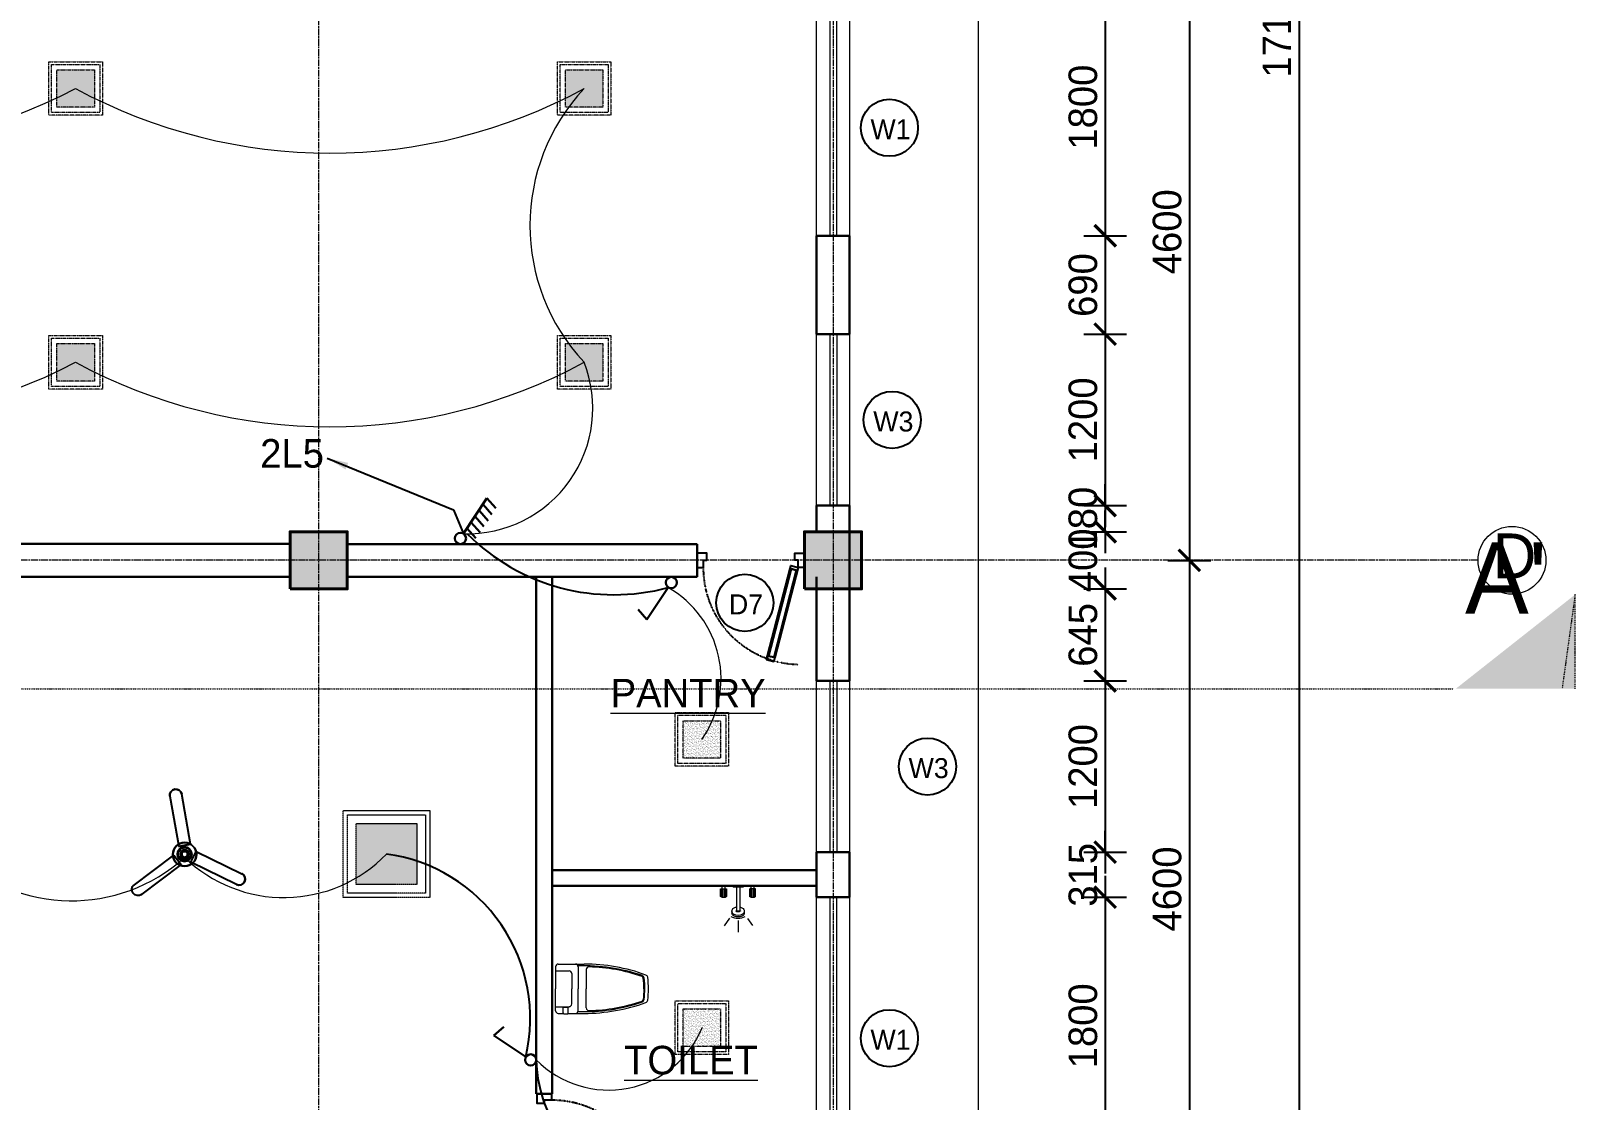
# Model space of a CAD drawing. Header units: inches. Extents: x -3071 to 2534411, y -17796 to 388172.
# Drawn here: x 1701681 to 1712489, y 352971 to 360455 of the extents above; entities that cross this region are included whole.
import ezdxf
from ezdxf.enums import TextEntityAlignment as Align

# ---------------------------------------------------------------- set-up
doc = ezdxf.new("R2010")
doc.units = ezdxf.units.IN
doc.header["$MEASUREMENT"] = 0
for name, pattern in [('ACAD_ISO08W100', [36, 24, -3, 6, -3]), ('CENTER', [2, 1.25, -0.25, 0.25, -0.25]), ('DASHDOT2', [12.7, 6.35, -3.175, 0, -3.175]), ('DASHED', [0.75, 0.5, -0.25]), ('TRAZOS1', [0.15, 0.1, -0.05])]:
    doc.linetypes.add(name, pattern=pattern)
for name, color, linetype, lineweight in [('001-Archi- door window elevation', 92, 'Continuous', 25), ('001-Archi-Opening Tags', 14, 'Continuous', 25), ('001-Archi-Sanitary', 130, 'Continuous', 5), ('001-Archi-Text', 180, 'Continuous', 18), ('002-Archi- Opening', 90, 'Continuous', 25), ('1 LIGHT N SWITCH', 3, 'Continuous', 25), ('A .4 col', 5, 'Continuous', 40), ('A 0.13 dw', 3, 'Continuous', 13), ('A 0.13 IND DIM', 240, 'Continuous', 13), ('A 0.13 Text', 6, 'Continuous', 13), ('cen', 50, 'ACAD_ISO08W100', 5), ('conduit Light & fan City', 30, 'Continuous', 5), ('dotted line', 1, 'DASHED', 9), ('Grid Tag', 6, 'Continuous', 20), ('p1 walls stone outline', 4, 'Continuous', 30), ('section', 6, 'DASHDOT2', 20), ('Switches', 173, 'Continuous', 15)]:
    doc.layers.add(name, color=color, linetype=linetype, lineweight=lineweight)
for name, color, linetype in [('1 x 4 recessed', 80, 'CENTER'), ('2 x 11 recessed', 60, 'CENTER'), ('ceilling fan', 3, 'Continuous'), ('thrtywpanel', 7, 'Continuous'), ('Wires', 1, 'Continuous')]:
    doc.layers.add(name, color=color, linetype=linetype)
doc.styles.add('Archi 100', font='GOTHIC.TTF', dxfattribs={"height": 200})
doc.styles.add('CG', font='GOTHIC.TTF', dxfattribs={"height": 40})
doc.styles.get("Standard").update_dxf_attribs({"font": 'GOTHIC.TTF'})
doc.dimstyles.new('Archi 100', dxfattribs={"dimtxt": 200, "dimasz": 150, "dimexe": 150, "dimexo": 300, "dimgap": 50, "dimtad": 1, "dimdec": 0, "dimrnd": 5, "dimzin": 0, "dimdsep": 46, "dimtxsty": 'Archi 100', "dimblk": 'ARCHTICK', "dimcen": 0.09, "dimdle": 150, "dimclrd": 256, "dimclre": 256, "dimclrt": 256, "dimadec": 0, "dimazin": 0, "dimtfac": 1, "dimtdec": 0, "dimtix": 1, "dimtofl": 0, "dimtmove": 0, "dimatfit": 3, "dimfxl": 150, "dimfxlon": 1, "dimtolj": 1, "dimtzin": 0, "dimlwd": -1, "dimlwe": -1, "dimarcsym": 0})

# ---------------------------------------------------------------- blocks, each defined once
blk = doc.blocks.new('grid')
at = {"layer": 'Grid Tag', "linetype": 'Continuous', "ltscale": 30}
blk.add_circle((51, 48), 264, dxfattribs=at)
blk.add_attdef('GRID', (-143, -93), '', height=200)
blk = doc.blocks.new('W2')
at = {"layer": 'A 0.13 dw'}
for points in [[(143910, 195589), (143910, 195359), (142110, 195359), (142110, 195589)], [(142110, 195446), (143910, 195446), (143910, 195496), (142110, 195496)]]:
    blk.add_lwpolyline(points, close=True, dxfattribs=at)
blk = doc.blocks.new('vfrfrfef')
at = {"layer": 'A 0.13 dw'}
for points in [[(1185496, 370608), (1185496, 370378), (1184296, 370378), (1184296, 370608)], [(1184296, 370465), (1185496, 370465), (1185496, 370515), (1184296, 370515)]]:
    blk.add_lwpolyline(points, close=True, dxfattribs=at)
blk = doc.blocks.new('window tag')
blk.add_circle((0, 0), 200)
at = {"style": 'Archi 100', "flags": 1}
for tag, p in [('WIDTH', (15, 174.5)), ('HEIGHT', (-4.5, -348.5))]:
    blk.add_attdef(tag, p, '', height=200, dxfattribs=at)
at = {"style": 'Archi 100'}
blk.add_attdef('SYMBOL', text='', height=200, dxfattribs=at).set_placement((8, -10.5), align=Align.MIDDLE_CENTER)
blk = doc.blocks.new('sa oct uni toi')
for p, q in [((-88, 458), (-200, 458)), ((-158, 439), (-158, 287)), ((-89, 455), (-89, 420)), ((-60, 461), (-82, 461)), ((-19, 458), (-54, 458)), ((-53, 455), (-53, 420)), ((0, 439), (0, 287)), ((-214, 420), (-214, 287)), ((-113, 392), (-113, 287)), ((0, 411), (-94, 411)), ((-60, 414), (-82, 414)), ((-82, 414), (-82, 411)), ((-60, 414), (-60, 411)), ((-214, 151), (-214, 287)), ((-158, 132), (-158, 287)), ((-113, 179), (-113, 287)), ((0, 132), (0, 287)), ((-19, 113), (-200, 113)), ((0, 160), (-94, 160))]:
    blk.add_line(p, q)
for centre, radius, start, end in [((-200, -804), 1262, 90, 110.0218), ((-200, -804), 1250, 88.0034, 109.0034), ((-200, -804), 1243, 91.5459, 109.0034), ((-233, 420), 18.9, 360, 91.5459), ((-139, 439), 18.9, 90, 180), ((-82, 455), 6.31, 150, 180), ((-82, 455), 6.31, 90, 150), ((-60, 455), 6.31, 30, 90), ((-60, 455), 6.31, 360, 30), ((-19, 439), 18.9, 360, 90), ((-35, 287), 615, 172.6652, 179.9981), ((-626, 364), 18.9, 110.0218, 174.8892), ((-44, 287), 580, 172.6856, 179.998), ((-601, 359), 18.9, 109.0034, 174.9977), ((-44, 287), 575, 172.6683, 179.998), ((-601, 359), 12.6, 109.0034, 174.9977), ((-94, 392), 18.9, 90, 180), ((-82, 420), 6.31, 180, 270), ((-60, 420), 6.31, 270, 360), ((15, 287), 665, 180.0016, 187.0523), ((6, 287), 631, 180.0016, 187.0158), ((7, 287), 625, 180.0016, 187.0303), ((-626, 207), 18.9, 185.1108, 249.9782), ((-200, 1375), 1262, 249.9782, 270), ((-601, 212), 18.9, 185.0023, 250.9966), ((-601, 212), 12.6, 185.0023, 250.9966), ((-200, 1375), 1250, 250.9966, 271.9966), ((-200, 1375), 1243, 250.9966, 268.4541), ((-233, 151), 18.9, 268.4541, 360), ((-139, 132), 18.9, 180, 270), ((-94, 179), 18.9, 180, 270), ((-19, 132), 18.9, 270, 360)]:
    blk.add_arc(centre, radius, start, end)
blk = doc.blocks.new('charpi western plan with cistern')
at = {"rotation": 270}
blk.add_blockref('sa oct uni toi', (-287, 0), dxfattribs=at)
blk = doc.blocks.new('SGOWER')
for p, q in [((1272582, 1354836), (1272534, 1354873)), ((1272729, 1354878), (1272791, 1354878)), ((1272729, 1354867), (1272791, 1354867)), ((1272731, 1354885), (1272791, 1354885)), ((1272731, 1354861), (1272791, 1354861)), ((1272734, 1354889), (1272791, 1354889)), ((1272734, 1354856), (1272791, 1354856)), ((1272735, 1354891), (1272791, 1354891)), ((1272735, 1354854), (1272791, 1354854)), ((1272737, 1354893), (1272791, 1354893)), ((1272791, 1354853), (1272737, 1354853)), ((1272791, 1354893), (1272791, 1354853)), ((1272791, 1354883), (1272811, 1354883)), ((1272791, 1354863), (1272811, 1354863)), ((1272811, 1354883), (1272811, 1354863)), ((1272568, 1354771), (1272487, 1354771)), ((1272634, 1354814), (1272622, 1354814)), ((1272634, 1354728), (1272622, 1354728)), ((1272637, 1354787), (1272634, 1354787)), ((1272637, 1354755), (1272634, 1354755)), ((1272637, 1354755), (1272637, 1354787)), ((1272801, 1354784), (1272637, 1354784)), ((1272801, 1354759), (1272637, 1354759)), ((1272811, 1354807), (1272801, 1354807)), ((1272801, 1354807), (1272801, 1354736)), ((1272811, 1354736), (1272801, 1354736)), ((1272811, 1354807), (1272811, 1354736)), ((1272585, 1354711), (1272530, 1354674)), ((1272729, 1354675), (1272791, 1354675)), ((1272729, 1354664), (1272791, 1354664)), ((1272731, 1354682), (1272791, 1354682)), ((1272731, 1354658), (1272791, 1354658)), ((1272734, 1354686), (1272791, 1354686)), ((1272734, 1354653), (1272791, 1354653)), ((1272735, 1354688), (1272791, 1354688)), ((1272735, 1354651), (1272791, 1354651)), ((1272791, 1354690), (1272737, 1354690)), ((1272737, 1354649), (1272791, 1354649)), ((1272791, 1354649), (1272791, 1354690)), ((1272791, 1354680), (1272811, 1354680)), ((1272791, 1354659), (1272811, 1354659)), ((1272811, 1354680), (1272811, 1354659))]:
    blk.add_line(p, q)
for centre, major_axis, start_param, end_param in [((1272759, 1354873), (-21.6, -21.6), -1.515126, -0.055671), ((1272661, 1354771), (-47.9, -47.9), -1.207719, -0.363078), ((1272622, 1354789), (-18, 18), 5.497787, 6.646263), ((1272622, 1354754), (-18, -18), -0.363078, 0.785398), ((1272661, 1354771), (-40.7, 40.7), 0.215777, 1.355019), ((1272634, 1354789), (-18, 18), 4.496612, 6.498962), ((1272634, 1354754), (-18, 18), 1.355019, 3.357369), ((1272655, 1354771), (-19.1, 19.1), 0.161314, 1.409482), ((1272606, 1354771), (-40.7, -40.7), 2.578612, 2.925816), ((1272606, 1354771), (-40.7, 40.7), 3.357369, 3.704573), ((1272759, 1354670), (-21.6, -21.6), -1.515126, -0.055671)]:
    blk.add_ellipse(centre, major_axis=major_axis, ratio=1, start_param=start_param, end_param=end_param)
at = {"extrusion": (0, 0, -1)}
blk.add_ellipse((1272687, 1354771), major_axis=(0, 103), ratio=1, start_param=4.205176, end_param=5.219602, dxfattribs=at)
blk = doc.blocks.new('ed 17')
for p, q in [((95, -116), (44, -130)), ((44, -130), (208, -761)), ((50, -152), (101, -138)), ((94, -140), (58, -150)), ((58, -150), (215, -759)), ((94, -140), (251, -750)), ((101, -138), (95, -116)), ((259, -748), (101, -138)), ((101, -138), (259, -748)), ((251, -750), (215, -759)), ((251, -750), (259, -748)), ((259, -748), (266, -774)), ((215, -759), (208, -761)), ((208, -761), (215, -788)), ((266, -774), (215, -788))]:
    blk.add_line(p, q)
for points in [[(44, -80), (67, -80), (67, -30), (0, -30), (0, -130), (44, -130), (208, -761), (215, -788), (266, -774), (259, -748), (101, -138), (101, -138), (95, -116), (44, -130)], [(58, -150), (215, -759), (251, -750), (94, -140)]]:
    blk.add_lwpolyline(points, close=True)
at = {"elevation": 0}
blk.add_lwpolyline([(750, -30), (750, -130), (706, -130), (706, -80), (683, -80), (683, -30)], close=True, dxfattribs=at)
at = {"linetype": 'TRAZOS1'}
blk.add_arc((28, -133), 678, 271.3504, 0.2643, dxfattribs=at)
blk = doc.blocks.new('_ArchTick')
at = {"color": 0, "linetype": 'ByBlock', "const_width": 0.15}
blk.add_lwpolyline([(-0.5, -0.5), (0.5, 0.5)], dxfattribs=at)
blk = doc.blocks.new('*D1030')
at = {"transparency": 16777216}
for p, q in [((1709200, 360971), (1709200, 358871)), ((1709050, 360821), (1709350, 360821)), ((1709050, 359021), (1709350, 359021))]:
    blk.add_line(p, q, dxfattribs=at)
at = {"layer": 'Defpoints', "color": 0, "transparency": 16777216}
for p in [(1707410, 360821), (1707410, 359021), (1709200, 359021)]:
    blk.add_point(p, dxfattribs=at)
at = {"transparency": 16777216, "xscale": 150, "yscale": 150, "zscale": 150}
for p, rotation in [((1709200, 360821), 90), ((1709200, 359021), 270)]:
    blk.add_blockref('_ArchTick', p, dxfattribs=dict(at, rotation=rotation))
at = {"transparency": 16777216, "insert": (1709045, 359921), "char_height": 200, "attachment_point": 5, "rotation": 90, "style": 'Archi 100'}
blk.add_mtext('\\A1;1800', dxfattribs=at)
blk = doc.blocks.new('*D1031')
at = {"transparency": 16777216}
for p, q in [((1709200, 359171), (1709200, 358182)), ((1709050, 359021), (1709350, 359021)), ((1709050, 358332), (1709350, 358332))]:
    blk.add_line(p, q, dxfattribs=at)
at = {"layer": 'Defpoints', "color": 0, "transparency": 16777216}
for p in [(1707410, 359021), (1707410, 358332), (1709200, 358332)]:
    blk.add_point(p, dxfattribs=at)
at = {"transparency": 16777216, "xscale": 150, "yscale": 150, "zscale": 150}
for p, rotation in [((1709200, 359021), 90), ((1709200, 358332), 270)]:
    blk.add_blockref('_ArchTick', p, dxfattribs=dict(at, rotation=rotation))
at = {"transparency": 16777216, "insert": (1709045, 358676), "char_height": 200, "attachment_point": 5, "rotation": 90, "style": 'Archi 100'}
blk.add_mtext('\\A1;690', dxfattribs=at)
blk = doc.blocks.new('*D1032')
at = {"transparency": 16777216}
for p, q in [((1709200, 358482), (1709200, 356982)), ((1709050, 358332), (1709350, 358332)), ((1709050, 357132), (1709350, 357132))]:
    blk.add_line(p, q, dxfattribs=at)
at = {"layer": 'Defpoints', "color": 0, "transparency": 16777216}
for p in [(1707410, 358332), (1707410, 357132), (1709200, 357132)]:
    blk.add_point(p, dxfattribs=at)
at = {"transparency": 16777216, "xscale": 150, "yscale": 150, "zscale": 150}
for p, rotation in [((1709200, 358332), 90), ((1709200, 357132), 270)]:
    blk.add_blockref('_ArchTick', p, dxfattribs=dict(at, rotation=rotation))
at = {"transparency": 16777216, "insert": (1709045, 357732), "char_height": 200, "attachment_point": 5, "rotation": 90, "style": 'Archi 100'}
blk.add_mtext('\\A1;1200', dxfattribs=at)
blk = doc.blocks.new('*D1033')
at = {"transparency": 16777216}
for p, q in [((1709200, 357132), (1709200, 357282)), ((1709050, 357132), (1709350, 357132)), ((1709050, 356949), (1709350, 356949)), ((1709200, 356949), (1709200, 356799))]:
    blk.add_line(p, q, dxfattribs=at)
at = {"layer": 'Defpoints', "color": 0, "transparency": 16777216}
for p in [(1707410, 357132), (1707495, 356949), (1709200, 356949)]:
    blk.add_point(p, dxfattribs=at)
at = {"transparency": 16777216, "xscale": 150, "yscale": 150, "zscale": 150}
for p, rotation in [((1709200, 357132), 270), ((1709200, 356949), 90)]:
    blk.add_blockref('_ArchTick', p, dxfattribs=dict(at, rotation=rotation))
at = {"transparency": 16777216, "insert": (1709045, 357041), "char_height": 200, "attachment_point": 5, "rotation": 90, "style": 'Archi 100'}
blk.add_mtext('\\A1;180', dxfattribs=at)
blk = doc.blocks.new('*D1034')
at = {"transparency": 16777216}
for p, q in [((1709200, 356949), (1709200, 357099)), ((1709050, 356949), (1709350, 356949)), ((1709050, 356549), (1709350, 356549)), ((1709200, 356549), (1709200, 356399))]:
    blk.add_line(p, q, dxfattribs=at)
at = {"layer": 'Defpoints', "color": 0, "transparency": 16777216}
for p in [(1707495, 356949), (1707495, 356549), (1709200, 356549)]:
    blk.add_point(p, dxfattribs=at)
at = {"transparency": 16777216, "xscale": 150, "yscale": 150, "zscale": 150}
for p, rotation in [((1709200, 356949), 270), ((1709200, 356549), 90)]:
    blk.add_blockref('_ArchTick', p, dxfattribs=dict(at, rotation=rotation))
at = {"transparency": 16777216, "insert": (1709045, 356749), "char_height": 200, "attachment_point": 5, "rotation": 90, "style": 'Archi 100'}
blk.add_mtext('\\A1;400', dxfattribs=at)
blk = doc.blocks.new('*D1035')
at = {"transparency": 16777216}
for p, q in [((1709200, 356699), (1709200, 355755)), ((1709050, 356549), (1709350, 356549)), ((1709050, 355905), (1709350, 355905))]:
    blk.add_line(p, q, dxfattribs=at)
at = {"layer": 'Defpoints', "color": 0, "transparency": 16777216}
for p in [(1707495, 356549), (1707410, 355905), (1709200, 355905)]:
    blk.add_point(p, dxfattribs=at)
at = {"transparency": 16777216, "xscale": 150, "yscale": 150, "zscale": 150}
for p, rotation in [((1709200, 356549), 90), ((1709200, 355905), 270)]:
    blk.add_blockref('_ArchTick', p, dxfattribs=dict(at, rotation=rotation))
at = {"transparency": 16777216, "insert": (1709045, 356227), "char_height": 200, "attachment_point": 5, "rotation": 90, "style": 'Archi 100'}
blk.add_mtext('\\A1;645', dxfattribs=at)
blk = doc.blocks.new('*D1036')
at = {"transparency": 16777216}
for p, q in [((1709200, 356055), (1709200, 354556)), ((1709050, 355905), (1709350, 355905)), ((1709050, 354706), (1709350, 354706))]:
    blk.add_line(p, q, dxfattribs=at)
at = {"layer": 'Defpoints', "color": 0, "transparency": 16777216}
for p in [(1707410, 355905), (1707410, 354706), (1709200, 354706)]:
    blk.add_point(p, dxfattribs=at)
at = {"transparency": 16777216, "xscale": 150, "yscale": 150, "zscale": 150}
for p, rotation in [((1709200, 355905), 90), ((1709200, 354706), 270)]:
    blk.add_blockref('_ArchTick', p, dxfattribs=dict(at, rotation=rotation))
at = {"transparency": 16777216, "insert": (1709045, 355306), "char_height": 200, "attachment_point": 5, "rotation": 90, "style": 'Archi 100'}
blk.add_mtext('\\A1;1200', dxfattribs=at)
blk = doc.blocks.new('*D1037')
at = {"transparency": 16777216}
for p, q in [((1709200, 354706), (1709200, 354856)), ((1709050, 354706), (1709350, 354706)), ((1709050, 354391), (1709350, 354391)), ((1709200, 354391), (1709200, 354241))]:
    blk.add_line(p, q, dxfattribs=at)
at = {"layer": 'Defpoints', "color": 0, "transparency": 16777216}
for p in [(1707410, 354706), (1707410, 354391), (1709200, 354391)]:
    blk.add_point(p, dxfattribs=at)
at = {"transparency": 16777216, "xscale": 150, "yscale": 150, "zscale": 150}
for p, rotation in [((1709200, 354706), 270), ((1709200, 354391), 90)]:
    blk.add_blockref('_ArchTick', p, dxfattribs=dict(at, rotation=rotation))
at = {"transparency": 16777216, "insert": (1709045, 354548), "char_height": 200, "attachment_point": 5, "rotation": 90, "style": 'Archi 100'}
blk.add_mtext('\\A1;315', dxfattribs=at)
blk = doc.blocks.new('*D1038')
at = {"transparency": 16777216}
for p, q in [((1709200, 354541), (1709200, 352441)), ((1709050, 354391), (1709350, 354391)), ((1709050, 352591), (1709350, 352591))]:
    blk.add_line(p, q, dxfattribs=at)
at = {"layer": 'Defpoints', "color": 0, "transparency": 16777216}
for p in [(1707410, 354391), (1707410, 352591), (1709200, 352591)]:
    blk.add_point(p, dxfattribs=at)
at = {"transparency": 16777216, "xscale": 150, "yscale": 150, "zscale": 150}
for p, rotation in [((1709200, 354391), 90), ((1709200, 352591), 270)]:
    blk.add_blockref('_ArchTick', p, dxfattribs=dict(at, rotation=rotation))
at = {"transparency": 16777216, "insert": (1709045, 353491), "char_height": 200, "attachment_point": 5, "rotation": 90, "style": 'Archi 100'}
blk.add_mtext('\\A1;1800', dxfattribs=at)
blk = doc.blocks.new('*D1043')
at = {"transparency": 16777216}
for p, q in [((1709789, 361499), (1709789, 356599)), ((1709639, 361349), (1709939, 361349)), ((1709639, 356749), (1709939, 356749))]:
    blk.add_line(p, q, dxfattribs=at)
at = {"layer": 'Defpoints', "color": 0, "transparency": 16777216}
for p in [(1707295, 361349), (1707295, 356749), (1709789, 356749)]:
    blk.add_point(p, dxfattribs=at)
at = {"transparency": 16777216, "xscale": 150, "yscale": 150, "zscale": 150}
for p, rotation in [((1709789, 361349), 90), ((1709789, 356749), 270)]:
    blk.add_blockref('_ArchTick', p, dxfattribs=dict(at, rotation=rotation))
at = {"transparency": 16777216, "insert": (1709634, 359049), "char_height": 200, "attachment_point": 5, "rotation": 90, "style": 'Archi 100'}
blk.add_mtext('\\A1;4600', dxfattribs=at)
blk = doc.blocks.new('*D1044')
at = {"transparency": 16777216}
for p, q in [((1709789, 356899), (1709789, 351999)), ((1709639, 356749), (1709939, 356749)), ((1709639, 352149), (1709939, 352149))]:
    blk.add_line(p, q, dxfattribs=at)
at = {"layer": 'Defpoints', "color": 0, "transparency": 16777216}
for p in [(1707295, 356749), (1707295, 352149), (1709789, 352149)]:
    blk.add_point(p, dxfattribs=at)
at = {"transparency": 16777216, "xscale": 150, "yscale": 150, "zscale": 150}
for p, rotation in [((1709789, 356749), 90), ((1709789, 352149), 270)]:
    blk.add_blockref('_ArchTick', p, dxfattribs=dict(at, rotation=rotation))
at = {"transparency": 16777216, "insert": (1709634, 354449), "char_height": 200, "attachment_point": 5, "rotation": 90, "style": 'Archi 100'}
blk.add_mtext('\\A1;4600', dxfattribs=at)
blk = doc.blocks.new('*D1045')
at = {"transparency": 16777216}
for p, q in [((1710558, 369199), (1710558, 351799)), ((1710408, 369049), (1710708, 369049)), ((1710408, 351949), (1710708, 351949))]:
    blk.add_line(p, q, dxfattribs=at)
at = {"layer": 'Defpoints', "color": 0, "transparency": 16777216}
for p in [(1707495, 369049), (1707495, 351949), (1710558, 351949)]:
    blk.add_point(p, dxfattribs=at)
at = {"transparency": 16777216, "xscale": 150, "yscale": 150, "zscale": 150}
for p, rotation in [((1710558, 369049), 90), ((1710558, 351949), 270)]:
    blk.add_blockref('_ArchTick', p, dxfattribs=dict(at, rotation=rotation))
at = {"transparency": 16777216, "insert": (1710403, 360499), "char_height": 200, "attachment_point": 5, "rotation": 90, "style": 'Archi 100'}
blk.add_mtext('\\A1;17100', dxfattribs=at)
blk = doc.blocks.new('*D1086')
at = {"transparency": 16777216}
for p, q in [((1668422, 348356), (1668422, 348056)), ((1707495, 348356), (1707495, 348056)), ((1668272, 348206), (1707645, 348206))]:
    blk.add_line(p, q, dxfattribs=at)
at = {"layer": 'Defpoints', "color": 0, "transparency": 16777216}
for p in [(1668422, 354894), (1707495, 351949), (1707495, 348206)]:
    blk.add_point(p, dxfattribs=at)
at = {"transparency": 16777216, "xscale": 150, "yscale": 150, "zscale": 150, "rotation": 180}
blk.add_blockref('_ArchTick', (1668422, 348206), dxfattribs=at)
at = {"transparency": 16777216, "xscale": 150, "yscale": 150, "zscale": 150}
blk.add_blockref('_ArchTick', (1707495, 348206), dxfattribs=at)
at = {"transparency": 16777216, "insert": (1687958, 348361), "char_height": 200, "attachment_point": 5, "style": 'Archi 100'}
blk.add_mtext('\\A1;39075', dxfattribs=at)
blk = doc.blocks.new('1by1 6w')
at = {"layer": '2 x 11 recessed', "lineweight": 0}
h = blk.add_hatch(dxfattribs=at)
h.set_pattern_fill('AR-SAND', color=256, scale=7.6)
h.set_pattern_definition([(37.5, (-507751.777, 116886.896), (-0.47874952, 14.64386064), [0, -11.552, 0, -12.92, 0, -12.35]), (7.5, (-507751.777, 116886.896), (13.45030296, 21.4483101), [0, -6.232, 0, -10.412, 0, -3.99]), (327.5, (-507761.125, 116886.896), (23.66747815, 0.0430088), [0, -3.8, 0, -13.68, 0, -17.86]), (317.5, (-507761.125, 116886.896), (22.8465622, 6.6703343), [0, -1.9, 0, -8.968, 0, -10.26])])
h.paths.add_polyline_path([(-106.4, 106.4), (106.4, 106.4), (106.4, -106.4), (-106.4, -106.4)])
for points in [[(-152, 152), (152, 152), (152, -152), (-152, -152)], [(-136.8, 136.8), (136.8, 136.8), (136.8, -136.8), (-136.8, -136.8)], [(-106.4, 106.4), (106.4, 106.4), (106.4, -106.4), (-106.4, -106.4)]]:
    blk.add_lwpolyline(points, close=True, dxfattribs=at)
blk = doc.blocks.new('36W LED PANEL')
at = {"layer": '2 x 11 recessed', "lineweight": 0, "true_color": 0xffffff, "transparency": 33554664}
h = blk.add_hatch(color=7, dxfattribs=at)
h.dxf.hatch_style = 1
h.set_gradient(color1=(0, 0, 255), color2=(255, 255, 0))
h.paths.add_polyline_path([(-213, 213), (213, 213), (213, -213), (-213, -213)])
at = {"layer": '2 x 11 recessed', "lineweight": 0}
for points in [[(-304, 304), (304, 304), (304, -304), (-304, -304)], [(-274, 274), (274, 274), (274, -274), (-274, -274)], [(-213, 213), (213, 213), (213, -213), (-213, -213)]]:
    blk.add_lwpolyline(points, close=True, dxfattribs=at)
blk = doc.blocks.new('1by1 15w')
at = {"layer": '2 x 11 recessed', "lineweight": 0, "true_color": 0xffffff}
h = blk.add_hatch(dxfattribs=at)
h.set_pattern_fill('DOTS', scale=7.6)
h.set_pattern_definition([(0, (-24150.00014, -28906.40267), (0.2375, 0.475), [0, -0.475])])
h.paths.add_polyline_path([(111699.2, 133932.3), (111912, 133932.3), (111912, 133719.5), (111699.2, 133719.5)])
at = {"layer": '2 x 11 recessed', "lineweight": 0}
for points in [[(111653.6, 133977.9), (111957.6, 133977.9), (111957.6, 133673.9), (111653.6, 133673.9)], [(111668.8, 133962.7), (111942.4, 133962.7), (111942.4, 133689.1), (111668.8, 133689.1)], [(111699.2, 133932.3), (111912, 133932.3), (111912, 133719.5), (111699.2, 133719.5)]]:
    blk.add_lwpolyline(points, close=True, dxfattribs=at)
blk = doc.blocks.new('6gang switch')
at = {"layer": 'Switches', "lineweight": 30}
for p, q in [((1.74, 2.08), (6.46, 9.17)), ((4.95, 6.67), (6.71, 4.66)), ((5.7, 7.92), (7.46, 5.92)), ((6.46, 9.17), (8.21, 7.17)), ((2.44, 3.16), (4.2, 1.16)), ((3.32, 4.29), (5.08, 2.28)), ((4.07, 5.54), (5.83, 3.54))]:
    blk.add_line(p, q, dxfattribs=at)
blk.add_circle((1.13, 1.13), 1.13, dxfattribs=at)
blk = doc.blocks.new('1 WAY')
at = {"layer": 'Switches', "lineweight": 30}
for p, q in [((1.76, 2.13), (6.02, 8.52)), ((6.02, 8.52), (7.78, 6.51))]:
    blk.add_line(p, q, dxfattribs=at)
blk.add_circle((1.13, 1.13), 1.13, dxfattribs=at)
blk = doc.blocks.new('CEILING FAN')
at = {"color": 3, "extrusion": (0.984895, 0.173153, 0)}
for p, q in [((106653.1, -145939.7, -77.9), (106653.1, -145939.7, -75.8)), ((106673, -146053.1, -77.9), (106673, -146053.1, -75.8))]:
    blk.add_line(p, q, dxfattribs=at)
at = {"color": 3, "extrusion": (0, 0, -1)}
for p, q in [((106673, -146053.1, -77.9), (106653.1, -145939.7, -77.9)), ((106543.3, -146147, -77.9), (106635.2, -146077.5, -77.9)), ((106635.2, -146077.5, -77.9), (106651.6, -146099.2, -77.9)), ((106646.3, -146057.8, -77.9), (106673, -146053.1, -77.9)), ((106673.6, -146093.9, -77.9), (106685.4, -146069.5, -77.9)), ((106651.6, -146099.2, -77.9), (106559.7, -146168.6, -77.9)), ((106777.3, -146144.1, -77.9), (106673.6, -146093.9, -77.9))]:
    blk.add_line(p, q, dxfattribs=at)
at = {"color": 3}
for p, q in [((106653.1, -145939.7, -77.9), (106653.1, -145939.7, -75.8)), ((106626.4, -145944.4, -77.9), (106626.4, -145944.4, -75.8)), ((106543.3, -146147, -75.8), (106635.2, -146077.5, -75.8)), ((106635.2, -146077.5, -75.8), (106651.6, -146099.2, -75.8)), ((106673, -146053.1, -75.8), (106646.3, -146057.8, -75.8)), ((106673.6, -146093.9, -75.8), (106685.4, -146069.5, -75.8)), ((106651.6, -146099.2, -75.8), (106559.7, -146168.6, -75.8)), ((106777.3, -146144.1, -75.8), (106673.6, -146093.9, -75.8)), ((106789.1, -146119.7, -77.9), (106789.1, -146119.7, -75.8))]:
    blk.add_line(p, q, dxfattribs=at)
at = {"color": 3, "extrusion": (-0.984895, -0.173153, 0)}
for p, q in [((106626.4, -145944.4, -77.9), (106626.4, -145944.4, -75.8)), ((106626.4, -145944.4, -77.9), (106646.3, -146057.8, -77.9)), ((106646.3, -146057.8, -77.9), (106646.3, -146057.8, -75.8))]:
    blk.add_line(p, q, dxfattribs=at)
at = {"color": 3, "extrusion": (-0.602909, 0.79781, 0)}
for p, q in [((106543.3, -146147, -75.8), (106635.2, -146077.5, -75.8)), ((106543.3, -146147, -77.9), (106635.2, -146077.5, -77.9)), ((106635.2, -146077.5, -77.9), (106635.2, -146077.5, -75.8))]:
    blk.add_line(p, q, dxfattribs=at)
at = {"color": 3, "extrusion": (0.79781, 0.602909, 0)}
for p, q in [((106635.2, -146077.5, -75.8), (106651.6, -146099.2, -75.8)), ((106635.2, -146077.5, -77.9), (106635.2, -146077.5, -75.8)), ((106635.2, -146077.5, -77.9), (106651.6, -146099.2, -77.9)), ((106651.6, -146099.2, -77.9), (106651.6, -146099.2, -75.8))]:
    blk.add_line(p, q, dxfattribs=at)
at = {"color": 3, "extrusion": (0.173153, -0.984895, 0)}
for p, q in [((106673, -146053.1, -75.8), (106646.3, -146057.8, -75.8)), ((106646.3, -146057.8, -77.9), (106673, -146053.1, -77.9)), ((106646.3, -146057.8, -77.9), (106646.3, -146057.8, -75.8)), ((106673, -146053.1, -77.9), (106673, -146053.1, -75.8))]:
    blk.add_line(p, q, dxfattribs=at)
at = {"color": 3, "extrusion": (-0.900152, 0.435576, 0)}
for p, q in [((106673.6, -146093.9, -75.8), (106685.4, -146069.5, -75.8)), ((106673.6, -146093.9, -77.9), (106685.4, -146069.5, -77.9)), ((106685.4, -146069.5, -77.9), (106685.4, -146069.5, -75.8)), ((106673.6, -146093.9, -77.9), (106673.6, -146093.9, -75.8))]:
    blk.add_line(p, q, dxfattribs=at)
at = {"color": 3, "extrusion": (0.435576, 0.900152, 0)}
for p, q in [((106685.4, -146069.5, -77.9), (106685.4, -146069.5, -75.8)), ((106685.4, -146069.5, -77.9), (106789.1, -146119.7, -77.9)), ((106789.1, -146119.7, -77.9), (106789.1, -146119.7, -75.8))]:
    blk.add_line(p, q, dxfattribs=at)
at = {"color": 3, "extrusion": (0.602909, -0.79781, 0)}
for p, q in [((106651.6, -146099.2, -75.8), (106559.7, -146168.6, -75.8)), ((106651.6, -146099.2, -77.9), (106559.7, -146168.6, -77.9)), ((106651.6, -146099.2, -77.9), (106651.6, -146099.2, -75.8)), ((106561.9, -146166.6, -2.2), (106561.9, -146166.6, -0.2))]:
    blk.add_line(p, q, dxfattribs=at)
at = {"color": 3, "extrusion": (-0.435576, -0.900152, 0)}
for p, q in [((106777.3, -146144.1, -75.8), (106673.6, -146093.9, -75.8)), ((106673.6, -146093.9, -77.9), (106673.6, -146093.9, -75.8)), ((106777.3, -146144.1, -77.9), (106673.6, -146093.9, -77.9))]:
    blk.add_line(p, q, dxfattribs=at)
at = {"color": 3}
for centre, radius in [((106659.6, -146076.1, -70.9), 26.7), ((106659.6, -146076.1, -81.1), 26.7), ((106659.6, -146076.1, 0.2), 6.78)]:
    blk.add_circle(centre, radius, dxfattribs=at)
at = {"color": 3, "extrusion": (0, 0, -1)}
for centre, radius in [((-106659.6, -146076.1, 81.1), 26.7), ((-106659.6, -146076.1, 70.9), 26.7), ((-106659.6, -146076.1, 81.1), 6.78), ((-106659.6, -146076.1, 81.1), 6.78)]:
    blk.add_circle(centre, radius, dxfattribs=at)
at = {"color": 3, "extrusion": (-0.024462, -1e-16, 0.999701)}
for centre, radius in [((146075.5, 106627.9, -2592.9), 16.3), ((146075.2, 106627.9, -2592.9), 14.5), ((146075.2, 106627.9, -2592.9), 14.5), ((146075.5, 106627.9, -2614.6), 8.13)]:
    blk.add_circle(centre, radius, dxfattribs=at)
at = {"color": 3, "extrusion": (0.024462, 1e-16, -0.999701)}
for centre, radius in [((-146075.5, 106627.9, 2592.9), 16.3), ((-146075.7, 106627.9, 2609.1), 10.2), ((-146075.3, 106627.9, 2609.1), 9.08), ((-146075.2, 106627.9, 2614.6), 7.26)]:
    blk.add_circle(centre, radius, dxfattribs=at)
at = {"color": 3, "extrusion": (0.024462, 0, -0.999701)}
blk.add_circle((-146075.3, 106627.9, 2609.1), 6.78, dxfattribs=at)
at = {"color": 3, "extrusion": (0, 0, -1)}
for centre, start, end in [((-106639.7, -145942, 77.9), 350.0288, 170.0288), ((-106639.7, -145942, 75.8), 350.0288, 170.0288), ((-106553.7, -146155.7, 2.2), 232.9215, 52.9215), ((-106783.2, -146131.9, 75.8), 115.822, 295.822), ((-106783.2, -146131.9, 77.9), 115.822, 295.822), ((-106783.2, -146131.9, 77.9), 115.822, 295.822)]:
    blk.add_arc(centre, 13.6, start, end, dxfattribs=at)
at = {"color": 3}
for centre, start, end in [((106639.7, -145942, -75.8), 9.9712, 189.9712), ((106639.7, -145942, -77.9), 9.9712, 189.9712), ((106783.2, -146131.9, -75.8), 244.178, 64.178)]:
    blk.add_arc(centre, 13.6, start, end, dxfattribs=at)

msp = doc.modelspace()

# ---------------------------------------------------------------- hatches: boundary and pattern name
at = {"layer": 'A .4 col', "linetype": 'Continuous'}
h = msp.add_hatch(color=256, dxfattribs=at)
h.dxf.hatch_style = 1
h.paths.add_polyline_path([(1703495.4, 356549.4), (1703895.4, 356549.4), (1703895.4, 356949.4), (1703495.4, 356949.4)])
h = msp.add_hatch(color=256, dxfattribs=at)
h.dxf.hatch_style = 1
h.paths.add_polyline_path([(1707095.4, 356549.4), (1707495.4, 356549.4), (1707495.4, 356949.4), (1707095.4, 356949.4)])
at = {"layer": 'section'}
msp.add_hatch(color=256, dxfattribs=at).paths.add_polyline_path([(1712488.84, 356509.17), (1711653.74, 355850.08), (1712488.84, 355850.08)])

# ---------------------------------------------------------------- linework, layer by layer
at = {"layer": 'A .4 col', "linetype": 'Continuous'}
for points in [[(1703495.4, 356549.4), (1703895.4, 356549.4), (1703895.4, 356949.4), (1703495.4, 356949.4)], [(1707095.4, 356549.4), (1707495.4, 356549.4), (1707495.4, 356949.4), (1707095.4, 356949.4)]]:
    msp.add_lwpolyline(points, close=True, dxfattribs=at)
at = {"layer": 'cen', "ltscale": 2}
for p, q in [((1703695.4, 374438.91), (1703695.4, 347494.76)), ((1707295.4, 374438.91), (1707295.4, 347494.76)), ((1711810.4, 356749.4), (1664130.4, 356749.4))]:
    msp.add_line(p, q, dxfattribs=at)
at = {"layer": 'Defpoints'}
for centre, radius, start, end in [((1705761.82, 357955.73, 0), 1447.63, 224.82524, 285.219421), ((1704016.42, 353544.05, -49.59), 1159.69, 346.551978, 82.384446), ((1706154.72, 353269.63, 0), 936.26, 181.051342, 263.878354)]:
    msp.add_arc(centre, radius, start, end, dxfattribs=at)
at = {"layer": 'dotted line', "linetype": 'Continuous', "ltscale": 1000}
msp.add_line((1708310.4, 369865.17), (1708310.4, 350419.36), dxfattribs=at)
at = {"layer": 'p1 walls stone outline'}
for p, q in [((1707180.4, 358331.69), (1707180.4, 359021.26)), ((1707180.4, 359021.26), (1707410.4, 359021.26)), ((1707410.4, 359021.26), (1707410.4, 358331.69)), ((1707180.4, 358331.69), (1707410.4, 358331.69)), ((1707180.4, 356949.4), (1707180.4, 357131.81)), ((1707180.4, 357131.81), (1707410.4, 357131.81)), ((1707410.4, 357131.81), (1707410.4, 356549.4)), ((1696695.4, 356864.4), (1703495.4, 356864.4)), ((1703495.4, 356634.4), (1703495.4, 356864.4)), ((1706345.4, 356863.18), (1703895.4, 356863.18)), ((1706345.4, 356863.18, 0), (1706345.4, 356633.18)), ((1707495.4, 356864.4), (1707495.4, 356634.4)), ((1696695.4, 356634.4), (1703495.4, 356634.4)), ((1706345.4, 356633.18), (1703895.4, 356633.18)), ((1705218.62, 356633.18), (1705218.62, 353014.4)), ((1705328.62, 356633.18), (1705328.62, 353014.4)), ((1707180.4, 356634.17), (1707180.4, 356549.4)), ((1707410.4, 356634.17), (1707410.4, 356549.4)), ((1707180.4, 355905.45), (1707410.4, 355905.45)), ((1707180.4, 354705.57), (1707410.4, 354705.57)), ((1705328.62, 354581.06), (1707180.4, 354581.06)), ((1705328.62, 354471.06), (1707180.4, 354471.06)), ((1707180.4, 354390.99), (1707410.4, 354390.99)), ((1705328.62, 353014.4, 0), (1705218.62, 353014.4, 0))]:
    msp.add_line(p, q, dxfattribs=at)
for points in [[(1707180.4, 356549.4), (1707410.4, 356549.4), (1707410.4, 355905.45), (1707180.4, 355905.45)], [(1707180.4, 354705.57), (1707410.4, 354705.57), (1707410.4, 354390.99), (1707180.4, 354390.99)]]:
    msp.add_lwpolyline(points, close=True, dxfattribs=at)
at = {"layer": 'section'}
for p, q in [((1712488.84, 356509.17), (1712397.89, 355850.08)), ((1712488.84, 355850.08), (1712488.84, 356509.17)), ((1663804.72, 355850.08), (1711637.51, 355850.08))]:
    msp.add_line(p, q, dxfattribs=at)
at = {"layer": 'Wires', "lineweight": 9}
for centre, radius, start, end in [((1700194.51, 363512.82), 3901.65, 242.526215, 297.473785), ((1703773.93, 363333.38), 3733.51, 241.536036, 298.463964), ((1706574.94, 359093.27), 1400.45, 136.842417, 223.157583), ((1700194.51, 361596.99), 3901.65, 242.526215, 297.473785), ((1703773.93, 361417.55), 3733.51, 241.536036, 298.463964), ((1704735.07, 357814.24, 0), 879.02, 268.269892, 21.426103), ((1705774.34, 355920), 737.02, 324.851642, 60.090365), ((1701966.91, 355547.7, -49.59), 1181.5, 226.300445, 311.99956), ((1703451.89, 355387.14, -49.59), 998.48, 225.936014, 315.997676), ((1705724.17, 353751.31, 0), 710.24, 224.618561, 337.763842)]:
    msp.add_arc(centre, radius, start, end, dxfattribs=at)

# ---------------------------------------------------------------- block references
ref = msp.add_blockref('grid', (1712001.47, 356706.3), dxfattribs=dict(xscale=0.8987445155798923, yscale=0.8987445155798923, zscale=0.8987445155798923))
ref.add_attrib('GRID', 'D', (1711912.93, 356622.52), dxfattribs={"height": 314.56})
at = {"layer": '001-Archi- door window elevation', "color": 2, "rotation": 90}
for p in [(2077788.24, -827164.31), (2077788.24, -829590.55)]:
    msp.add_blockref('vfrfrfef', p, dxfattribs=at)
at = {"layer": '001-Archi-Opening Tags'}
ref = msp.add_blockref('window tag', (1707689.77, 359776.98), dxfattribs=at)
ref.add_attrib('SYMBOL', 'W1', dxfattribs={"layer": '0', "height": 140, "style": 'CG'}).set_placement((1707697.77, 359766.48), align=Align.MIDDLE_CENTER)
ref = msp.add_blockref('window tag', (1707709.42, 357731.37), dxfattribs=at)
ref.add_attrib('SYMBOL', 'W3', dxfattribs={"layer": '0', "height": 140, "style": 'CG'}).set_placement((1707717.42, 357720.87), align=Align.MIDDLE_CENTER)
ref = msp.add_blockref('window tag', (1706678.27, 356451.48), dxfattribs=at)
ref.add_attrib('SYMBOL', 'D7', dxfattribs={"layer": '0', "height": 140, "style": 'CG'}).set_placement((1706686.27, 356440.98), align=Align.MIDDLE_CENTER)
ref = msp.add_blockref('window tag', (1707956.46, 355305.13), dxfattribs=at)
ref.add_attrib('SYMBOL', 'W3', dxfattribs={"layer": '0', "height": 140, "style": 'CG'}).set_placement((1707964.46, 355294.63), align=Align.MIDDLE_CENTER)
ref = msp.add_blockref('window tag', (1707689.77, 353404.02), dxfattribs=at)
ref.add_attrib('SYMBOL', 'W1', dxfattribs={"layer": '0', "height": 140, "style": 'CG'}).set_placement((1707697.77, 353393.52), align=Align.MIDDLE_CENTER)
at = {"layer": '001-Archi-Sanitary', "xscale": -1, "rotation": 270}
msp.add_blockref('SGOWER', (351859.59, -918340.32), dxfattribs=at)
at = {"layer": '001-Archi-Sanitary', "extrusion": (0.000122475, -0.000312464, -1), "xscale": -1, "zscale": -1, "rotation": 90.0069857846302}
msp.add_blockref('charpi western plan with cistern', (-1705353.69, 353749.08, 98.33), dxfattribs=at)
at = {"layer": '002-Archi- Opening', "xscale": -1}
msp.add_blockref('ed 17', (1707095.4, 356829.4), dxfattribs=at)
at = {"layer": '002-Archi- Opening', "rotation": 90}
msp.add_blockref('ed 17', (1705194.71, 352264.4), dxfattribs=at)
at = {"layer": '1 LIGHT N SWITCH', "xscale": 3.090980253980554, "yscale": 3.090980253980554, "zscale": 3.090980253980554}
msp.add_blockref('CEILING FAN', (1373074.7, 806208.99, -50.25), dxfattribs=at)
at = {"layer": '1 x 4 recessed', "xscale": 1.232584708463633, "yscale": 1.232584708463633, "zscale": 1.232584708463633}
for name, p in [('1by1 15w', (1564184.69, 195099.38)), ('1by1 15w', (1567743.53, 195099.38)), ('1by1 15w', (1564184.69, 193183.55)), ('1by1 15w', (1567743.53, 193183.55)), ('1by1 6w', (1706376.98, 355495.7)), ('1by1 6w', (1706377.29, 353477.85))]:
    msp.add_blockref(name, p, dxfattribs=at)
at = {"layer": 'A 0.13 IND DIM', "rotation": 90}
for p in [(1902769, 216910.99), (1902769, 210480.84)]:
    msp.add_blockref('W2', p, dxfattribs=at)
at = {"layer": 'ceilling fan', "lineweight": -3, "xscale": 34.89373264493602, "yscale": 34.89373264493602, "zscale": 34.89373264493602}
for p, rotation in [((1706203.09, 356633.18), 180), ((1705218.62, 353213.11, 0), 90.00012192473112)]:
    msp.add_blockref('1 WAY', p, dxfattribs=dict(at, rotation=rotation))
at = {"layer": 'conduit Light & fan City', "xscale": 34.89373264493602, "yscale": 34.89373264493602, "zscale": 34.89373264493602}
msp.add_blockref('6gang switch', (1704647.92, 356863.18), dxfattribs=at)
at = {"layer": 'thrtywpanel'}
msp.add_blockref('36W LED PANEL', (1704170.1, 354693.51), dxfattribs=at)

# ---------------------------------------------------------------- texts
at = {"layer": '001-Archi-Text', "char_height": 200, "attachment_point": 3, "style": 'Archi 100'}
for s, insert in [('\\pxqc;{\\LPANTRY}', (1706769.42, 355919.43)), ('{\\LTOILET}', (1706769.42, 353350.99))]:
    msp.add_mtext_dynamic_manual_height_columns(s, width=976, gutter_width=1000, heights=[0], dxfattribs=dict(at, insert=insert))
at = {"layer": 'A 0.13 Text', "linetype": 'Continuous', "insert": (1712005.32, 356626.01), "char_height": 500, "width": 2050.5885, "attachment_point": 5, "style": 'CG'}
msp.add_mtext("A'", dxfattribs=at)
at = {"layer": 'Wires', "lineweight": 9, "insert": (1703286.08, 357597.83), "char_height": 200, "attachment_point": 1, "style": 'CG'}
msp.add_mtext_dynamic_manual_height_columns('2L5', width=291.9664, gutter_width=300, heights=[0], dxfattribs=at)

# ---------------------------------------------------------------- dimensions: what is measured, and where the dimension line sits
dim = msp.add_linear_dim(base=(1710558.5, 351949.4), p1=(1707495.4, 369049.4), p2=(1707495.4, 351949.4), angle=90, dimstyle='Archi 100')
dim.commit()
dim.dimension.update_dxf_attribs({"geometry": '*D1045', "text_midpoint": (1710403.46, 360499.4)})
for base, p1, p2, picture, middle in [((1709788.73, 356749.4), (1707295.4, 361349.4), (1707295.4, 356749.4), '*D1043', (1709633.7, 359049.4)), ((1709199.57, 359021.26), (1707410.4, 360821.14), (1707410.4, 359021.26), '*D1030', (1709044.54, 359921.2)), ((1709199.57, 358331.69), (1707410.4, 359021.26), (1707410.4, 358331.69), '*D1031', (1709044.54, 358676.48)), ((1709199.57, 357131.81), (1707410.4, 358331.69), (1707410.4, 357131.81), '*D1032', (1709044.54, 357731.75)), ((1709199.57, 356949.4), (1707410.4, 357131.81), (1707495.4, 356949.4), '*D1033', (1709044.54, 357040.61)), ((1709199.57, 356549.4), (1707495.4, 356949.4), (1707495.4, 356549.4), '*D1034', (1709044.54, 356749.4)), ((1709788.73, 352149.4), (1707295.4, 356749.4), (1707295.4, 352149.4), '*D1044', (1709633.7, 354449.4)), ((1709199.57, 355905.45), (1707495.4, 356549.4), (1707410.4, 355905.45), '*D1035', (1709044.54, 356227.43)), ((1709199.57, 354705.57), (1707410.4, 355905.45), (1707410.4, 354705.57), '*D1036', (1709044.54, 355305.51)), ((1709199.57, 354390.99), (1707410.4, 354705.57), (1707410.4, 354390.99), '*D1037', (1709044.54, 354548.28)), ((1709199.57, 352591.11), (1707410.4, 354390.99), (1707410.4, 352591.11), '*D1038', (1709044.54, 353491.05))]:
    dim = msp.add_linear_dim(base=base, p1=p1, p2=p2, angle=90, dimstyle='Archi 100', override={"dimtmove": 1})
    dim.commit()
    dim.dimension.update_dxf_attribs({"geometry": picture, "text_midpoint": middle})
dim = msp.add_linear_dim(base=(1707495.4, 348205.99), p1=(1668421.51, 354894.41), p2=(1707495.4, 351949.4), dimstyle='Archi 100')
dim.commit()
dim.dimension.update_dxf_attribs({"geometry": '*D1086', "text_midpoint": (1687958.46, 348361.02)})

# ---------------------------------------------------------------- leaders
at = {"layer": 'Defpoints'}
msp.add_leader([(1703753.86, 357465.06), (1704640.13, 357102.21), (1704708.53, 356935.62)], dimstyle='Archi 100', override={"dimgap": 50, "dimtad": 0}, dxfattribs=at)

doc.saveas('drawing.dxf')
